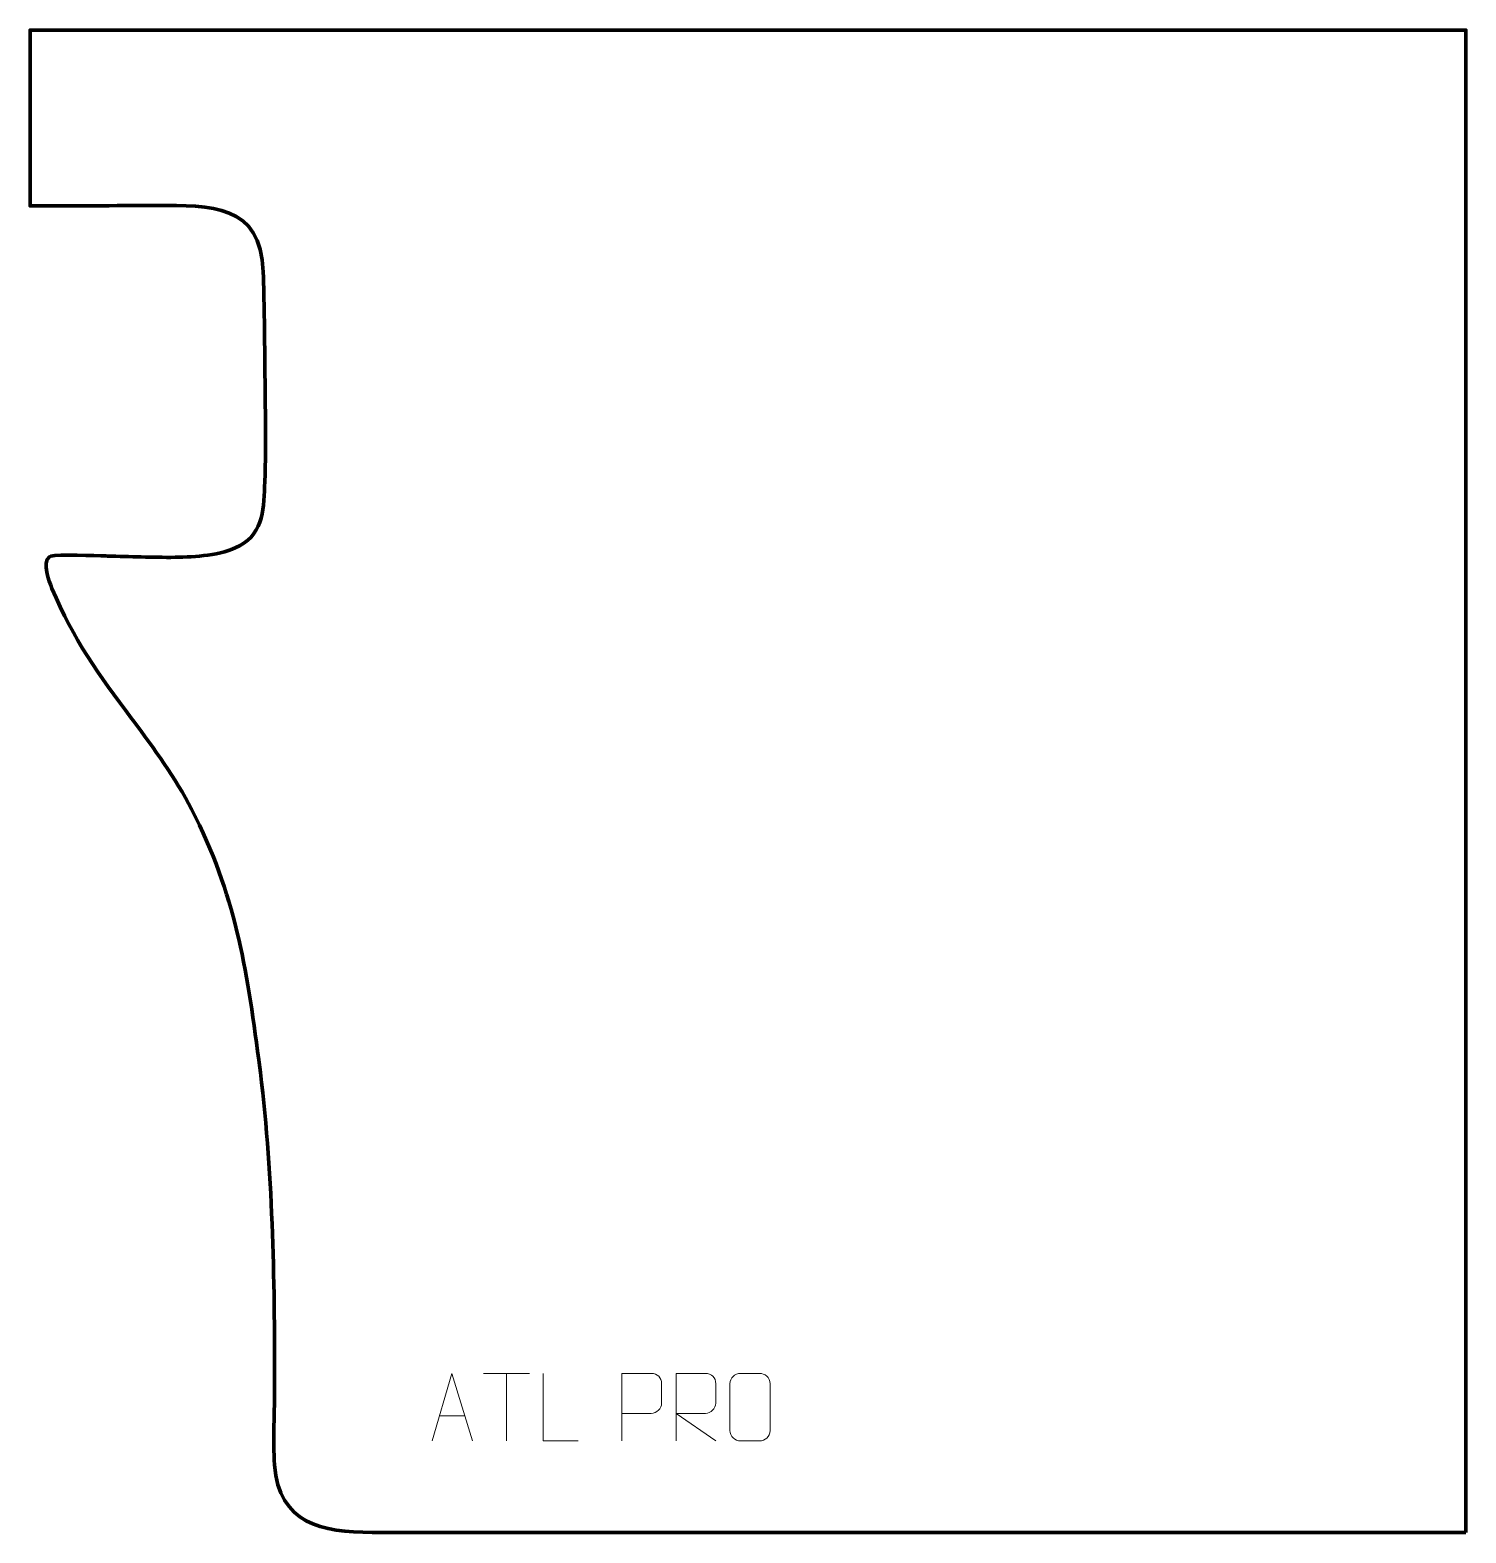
# Model space of a CAD drawing. Header units: millimetres. Extents: x 1083 to 1613, y 89 to 645.
import ezdxf

# ---------------------------------------------------------------- set-up
doc = ezdxf.new("R2010")
doc.units = ezdxf.units.MM
doc.header["$MEASUREMENT"] = 0
doc.layers.add('layer 2', color=7, linetype='Continuous')
doc.layers.add('layer 3', color=7, linetype='Continuous')

msp = doc.modelspace()

# ---------------------------------------------------------------- linework, layer by layer
at = {"layer": 'layer 2', "color": 142, "lineweight": 9}
for points, knots in [([(1231.4338, 123.4154), (1231.4338, 123.4154), (1238.8048, 148.3689), (1238.8048, 148.3689), (1238.8048, 148.3689), (1238.8048, 148.3689), (1246.3747, 123.4154), (1246.3747, 123.4154)], [0, 0, 0, 0, 0.33333333, 0.33333333, 0.33333333, 0.33333333, 1, 1, 1, 1]), ([(1285.3788, 123.4153), (1285.3788, 123.4153), (1272.4297, 123.4153), (1272.4297, 123.4153), (1272.4297, 123.4153), (1272.4297, 123.4153), (1272.4297, 148.3689), (1272.4297, 148.3689)], [0, 0, 0, 0, 0.33333333, 0.33333333, 0.33333333, 0.33333333, 1, 1, 1, 1]), ([(1301.5722, 123.4153), (1301.5722, 123.4153), (1301.5722, 148.3689), (1301.5722, 148.3689), (1301.5722, 148.3689), (1305.1672, 148.3689), (1308.7625, 148.3689), (1312.3579, 148.3689), (1312.3579, 148.3689), (1314.6831, 148.331), (1316.2405, 146.8409), (1316.2363, 144.4748), (1316.2363, 144.4748), (1316.2359, 142.4391), (1316.2359, 139.3798), (1316.2363, 137.3438), (1316.2363, 137.3438), (1316.2298, 135.4684), (1314.4176, 133.5265), (1312.408, 133.5074), (1312.408, 133.5074), (1312.408, 133.5074), (1301.5722, 133.5074), (1301.5722, 133.5074)], [0, 0, 0, 0, 0.14285714, 0.14285714, 0.14285714, 0.14285714, 0.28571429, 0.28571429, 0.28571429, 0.28571429, 0.42857143, 0.42857143, 0.42857143, 0.42857143, 0.57142857, 0.57142857, 0.57142857, 0.57142857, 0.71428571, 0.71428571, 0.71428571, 0.71428571, 1, 1, 1, 1]), ([(1321.5722, 123.4154), (1321.5722, 123.4154), (1321.5722, 148.3689), (1321.5722, 148.3689), (1321.5722, 148.3689), (1325.167, 148.3689), (1328.7625, 148.3689), (1332.3577, 148.3689), (1332.3577, 148.3689), (1334.683, 148.3312), (1336.2403, 146.8412), (1336.2362, 144.4748), (1336.2362, 144.4748), (1336.2358, 142.4393), (1336.2358, 139.3799), (1336.2362, 137.3439), (1336.2362, 137.3439), (1336.2297, 135.4684), (1334.4174, 133.5266), (1332.4079, 133.5075), (1332.4079, 133.5075), (1332.4079, 133.5075), (1321.5722, 133.5075), (1321.5722, 133.5075), (1321.5722, 133.5075), (1321.5722, 133.5075), (1336.2269, 123.4154), (1336.2269, 123.4154)], [0, 0, 0, 0, 0.125, 0.125, 0.125, 0.125, 0.25, 0.25, 0.25, 0.25, 0.375, 0.375, 0.375, 0.375, 0.5, 0.5, 0.5, 0.5, 0.625, 0.625, 0.625, 0.625, 0.75, 0.75, 0.75, 0.75, 1, 1, 1, 1]), ([(1345.3847, 148.3686), (1347.7104, 148.3686), (1350.0365, 148.3686), (1352.3626, 148.3686), (1352.3626, 148.3686), (1354.3092, 148.4042), (1356.3006, 146.9126), (1356.3273, 144.475), (1356.3273, 144.475), (1356.3269, 138.7281), (1356.3269, 132.9808), (1356.3273, 127.2331), (1356.3273, 127.2331), (1356.1875, 124.9097), (1354.5103, 123.4301), (1352.3626, 123.4193), (1352.3626, 123.4193), (1350.0307, 123.4197), (1347.6988, 123.4197), (1345.3673, 123.4193), (1345.3673, 123.4193), (1343.4423, 123.3139), (1341.4702, 125.1984), (1341.4814, 127.2157), (1341.4814, 127.2157), (1341.4817, 132.9858), (1341.4817, 138.7555), (1341.4814, 144.5248), (1341.4814, 144.5248), (1341.4856, 146.6629), (1343.2323, 148.3821), (1345.3847, 148.3686)], [0, 0, 0, 0, 0.11111111, 0.11111111, 0.11111111, 0.11111111, 0.22222222, 0.22222222, 0.22222222, 0.22222222, 0.33333333, 0.33333333, 0.33333333, 0.33333333, 0.44444444, 0.44444444, 0.44444444, 0.44444444, 0.55555556, 0.55555556, 0.55555556, 0.55555556, 0.66666667, 0.66666667, 0.66666667, 0.66666667, 0.77777778, 0.77777778, 0.77777778, 0.77777778, 1, 1, 1, 1])]:
    msp.add_open_spline(points, degree=3, knots=knots, dxfattribs=at)
for points in [[(1250.4107, 148.3454), (1250.4107, 148.3454), (1267.3979, 148.3454), (1267.3979, 148.3454)], [(1258.9045, 123.4154), (1258.9045, 123.4154), (1258.9045, 148.3689), (1258.9045, 148.3689)], [(1234.1564, 132.6648), (1234.1564, 132.6648), (1243.6521, 132.6648), (1243.6521, 132.6648)]]:
    msp.add_open_spline(points, degree=3, dxfattribs=at)
at = {"layer": 'layer 3', "color": 242, "lineweight": 158}
msp.add_open_spline([(1613.2662, 89.6063), (1612.0514, 89.6065), (1610.8346, 89.607), (1609.6159, 89.6074), (1609.6159, 89.6074), (1597.2264, 89.6118), (1584.8368, 89.6074), (1572.4473, 89.6074), (1572.4473, 89.6074), (1451.4049, 89.607), (1330.3345, 89.4191), (1209.2957, 89.6025), (1209.2957, 89.6025), (1190.7259, 89.6307), (1174.9257, 92.7709), (1173.2814, 114.5681), (1173.2814, 114.5681), (1172.5923, 123.7021), (1173.3097, 134.4742), (1173.3057, 143.8749), (1173.3057, 143.8749), (1173.2889, 183.9164), (1172.7029, 223.4064), (1167.5818, 263.1964), (1167.5818, 263.1964), (1167.5818, 263.1964), (1167.4543, 264.1633), (1167.4543, 264.1633), (1167.4543, 264.1633), (1162.8454, 298.8099), (1158.8543, 324.9903), (1142.6118, 356.7013), (1142.6118, 356.7013), (1136.7503, 368.145), (1128.752, 379.209), (1121.0499, 389.4953), (1121.0499, 389.4953), (1121.0499, 389.4953), (1120.4701, 390.2696), (1120.4701, 390.2696), (1120.4701, 390.2696), (1108.2718, 406.521), (1099.036, 419.3215), (1091.0573, 438.3053), (1091.0573, 438.3053), (1090.0361, 440.9868), (1087.2577, 447.7284), (1090.1379, 449.9923), (1090.1379, 449.9923), (1090.1379, 449.9923), (1090.6122, 450.1941), (1090.6122, 450.1941), (1090.6122, 450.1941), (1093.2575, 450.9893), (1107.2462, 450.3746), (1110.9208, 450.2689), (1110.9208, 450.2689), (1110.9208, 450.2689), (1111.5214, 450.2516), (1111.5214, 450.2516), (1111.5214, 450.2516), (1119.8719, 450.0509), (1128.1537, 449.6748), (1136.5146, 449.7824), (1136.5146, 449.7824), (1144.147, 449.9024), (1153.4139, 450.424), (1160.2959, 453.9832), (1160.2959, 453.9832), (1169.6422, 459.0998), (1169.2861, 468.351), (1169.6562, 477.7), (1169.6562, 477.7), (1170.2525, 492.3446), (1169.7664, 508.1324), (1169.6539, 522.885), (1169.6539, 522.885), (1169.5718, 533.6501), (1169.4388, 544.4005), (1169.1113, 555.1616), (1169.1113, 555.1616), (1168.3064, 580.4727), (1149.5296, 579.7619), (1129.7178, 579.6999), (1129.7178, 579.6999), (1114.1333, 579.6715), (1098.5489, 579.5991), (1082.9644, 579.5973), (1082.9644, 579.5973), (1082.9644, 579.5973), (1082.9644, 644.5222), (1082.9644, 644.5222), (1082.9644, 644.5222), (1082.9644, 644.5222), (1613.3179, 644.5222), (1613.3179, 644.5222), (1613.3179, 644.5222), (1613.3179, 644.5222), (1613.2662, 89.6063), (1613.2662, 89.6063)], degree=3, knots=[0, 0, 0, 0, 0.03846154, 0.03846154, 0.03846154, 0.03846154, 0.07692308, 0.07692308, 0.07692308, 0.07692308, 0.11538462, 0.11538462, 0.11538462, 0.11538462, 0.15384615, 0.15384615, 0.15384615, 0.15384615, 0.19230769, 0.19230769, 0.19230769, 0.19230769, 0.23076923, 0.23076923, 0.23076923, 0.23076923, 0.26923077, 0.26923077, 0.26923077, 0.26923077, 0.30769231, 0.30769231, 0.30769231, 0.30769231, 0.34615385, 0.34615385, 0.34615385, 0.34615385, 0.38461538, 0.38461538, 0.38461538, 0.38461538, 0.42307692, 0.42307692, 0.42307692, 0.42307692, 0.46153846, 0.46153846, 0.46153846, 0.46153846, 0.5, 0.5, 0.5, 0.5, 0.53846154, 0.53846154, 0.53846154, 0.53846154, 0.57692308, 0.57692308, 0.57692308, 0.57692308, 0.61538462, 0.61538462, 0.61538462, 0.61538462, 0.65384615, 0.65384615, 0.65384615, 0.65384615, 0.69230769, 0.69230769, 0.69230769, 0.69230769, 0.73076923, 0.73076923, 0.73076923, 0.73076923, 0.76923077, 0.76923077, 0.76923077, 0.76923077, 0.80769231, 0.80769231, 0.80769231, 0.80769231, 0.84615385, 0.84615385, 0.84615385, 0.84615385, 0.88461538, 0.88461538, 0.88461538, 0.88461538, 0.92307692, 0.92307692, 0.92307692, 0.92307692, 1, 1, 1, 1], dxfattribs=at)

doc.saveas('drawing.dxf')
